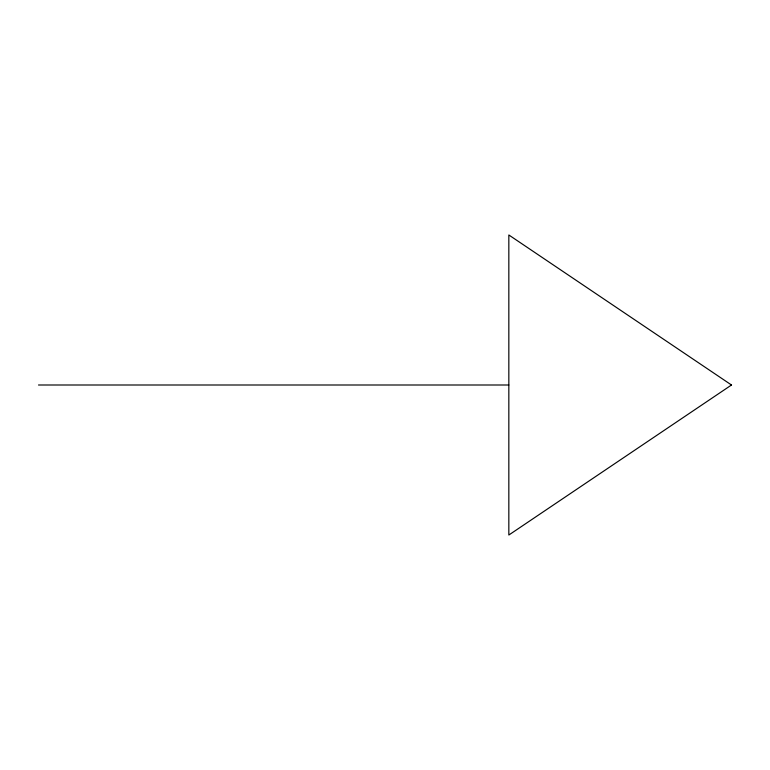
<?xml version="1.0" encoding="UTF-8"?>
<svg xmlns="http://www.w3.org/2000/svg" width="770" height="770" viewBox="0 0 770 770"><rect width="100%" height="100%" fill="white"/><g stroke="black" fill="none" stroke-linecap="round" stroke-linejoin="round"><path stroke-width="1.16" d="M38.5 385L508.835 385M731.5 385L508.835 535.025L508.835 234.975L731.5 385"/></g></svg>
